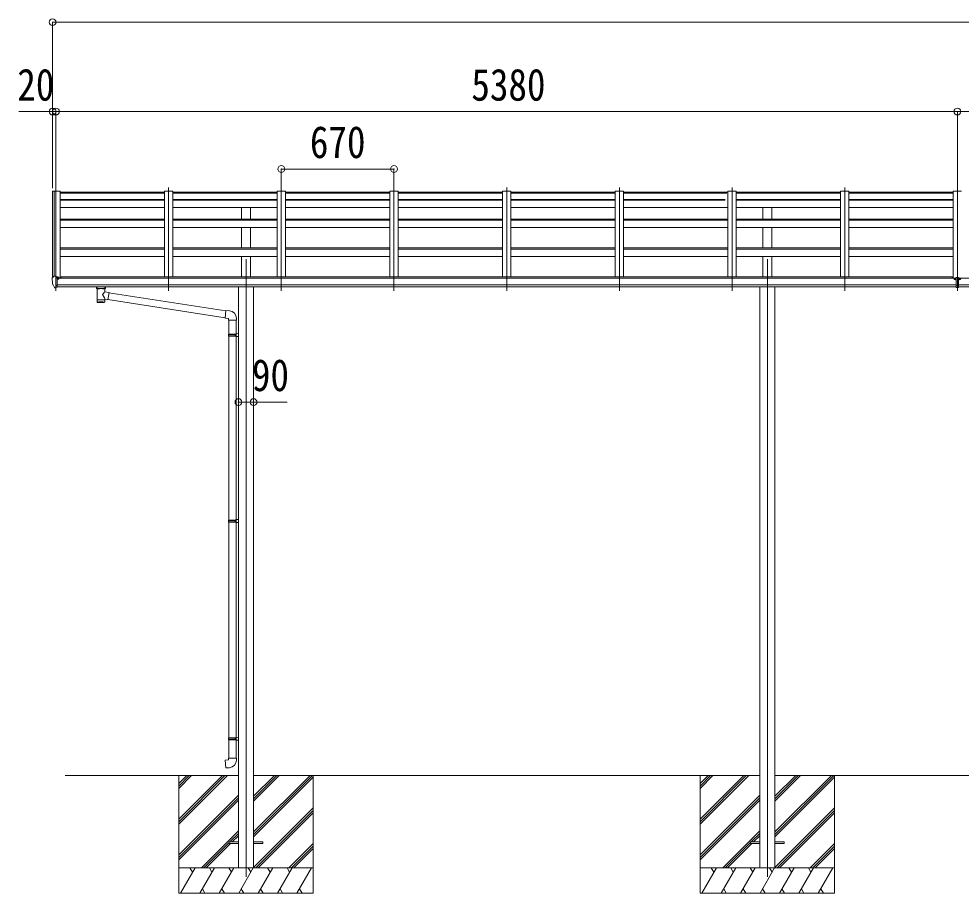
# Model space of a CAD drawing. Units: millimetres at full size, sheet at 1:40; some dimension numbers follow another scale. Extents: x -11181 to 11305, y -7804 to 7716.
# Drawn here: x -894 to 4709, y -4939 to 262 of the extents above; entities that cross this region are included whole.
import ezdxf
from ezdxf.enums import TextEntityAlignment as Align

# ---------------------------------------------------------------- set-up
doc = ezdxf.new("R2010")
doc.units = ezdxf.units.MM
doc.header["$LTSCALE"] = 40
doc.header["$PDMODE"] = 32
doc.header["$PDSIZE"] = 40
for name, color, linetype, lineweight in [('0-0_0', 7, 'Continuous', 9), ('0-1_本体', 4, 'Continuous', 9), ('0-2_部品', 7, 'Continuous', 9), ('0-4_TABLE1', 3, 'Continuous', 9), ('0-8_PARTS2', 2, 'Continuous', 9), ('0-A_寸法', 6, 'Continuous', 9)]:
    doc.layers.add(name, color=color, linetype=linetype, lineweight=lineweight)
doc.styles.add('ＭＳ ゴシック', font='')
doc.styles.get('ＭＳ ゴシック').set_extended_font_data('MS Gothic')

msp = doc.modelspace()

# ---------------------------------------------------------------- linework, layer by layer
at = {"layer": '0-0_0'}
for p, q in [((-619.47, -4239), (411.33, -4239)), ((56.53, -4239), (56.53, -4938.99)), ((56.53, -4499.72), (317.26, -4239)), ((56.53, -4513.86), (331.4, -4239)), ((56.53, -4528.01), (345.55, -4239)), ((56.53, -4315.88), (133.41, -4239)), ((56.53, -4301.73), (119.27, -4239)), ((56.53, -4287.59), (105.13, -4239)), ((501.73, -4575.02), (837.76, -4239)), ((501.73, -4589.16), (851.9, -4239)), ((501.73, -4391.18), (653.91, -4239)), ((501.73, -4377.03), (639.77, -4239)), ((501.73, -4362.89), (625.63, -4239)), ((501.73, -4239), (3511.33, -4239)), ((501.73, -4603.31), (856.53, -4248.51)), ((856.53, -4239), (856.53, -4938.99)), ((3156.53, -4287.59), (3205.13, -4239)), ((3156.53, -4301.73), (3219.27, -4239)), ((3156.53, -4315.88), (3233.41, -4239)), ((3156.53, -4528.01), (3445.55, -4239)), ((3156.53, -4513.86), (3431.4, -4239)), ((3156.53, -4499.72), (3417.26, -4239)), ((3156.53, -4239), (3156.53, -4938.99)), ((3601.73, -4362.89), (3725.63, -4239)), ((3601.73, -4377.03), (3739.77, -4239)), ((3601.73, -4391.18), (3753.91, -4239)), ((3601.73, -4589.16), (3951.9, -4239)), ((3601.73, -4575.02), (3937.76, -4239)), ((3601.73, -4239), (5771.33, -4239)), ((3601.73, -4603.31), (3956.53, -4248.51)), ((3956.53, -4239), (3956.53, -4938.99)), ((56.53, -4711.85), (411.33, -4357.06)), ((3156.53, -4711.85), (3511.33, -4357.06)), ((56.53, -4726), (411.33, -4371.2)), ((56.53, -4740.14), (411.33, -4385.34)), ((3156.53, -4726), (3511.33, -4371.2)), ((3156.53, -4740.14), (3511.33, -4385.34)), ((501.73, -4787.15), (856.53, -4432.36)), ((514.03, -4789), (856.53, -4446.5)), ((528.18, -4789), (856.53, -4460.64)), ((3601.73, -4787.15), (3956.53, -4432.36)), ((3614.03, -4789), (3956.53, -4446.5)), ((3628.18, -4789), (3956.53, -4460.64)), ((191.52, -4789), (411.33, -4569.19)), ((360.18, -4634.49), (411.33, -4583.33)), ((3291.52, -4789), (3511.33, -4569.19)), ((3460.18, -4634.49), (3511.33, -4583.33)), ((205.67, -4789), (356.53, -4638.13)), ((219.81, -4789), (365.32, -4643.49)), ((374.32, -4634.49), (411.33, -4597.47)), ((712.02, -4789), (856.53, -4644.49)), ((3305.67, -4789), (3456.53, -4638.13)), ((3319.81, -4789), (3465.32, -4643.49)), ((3474.32, -4634.49), (3511.33, -4597.47)), ((3812.02, -4789), (3956.53, -4644.49)), ((726.17, -4789), (856.53, -4658.63)), ((740.31, -4789), (856.53, -4672.77)), ((3826.17, -4789), (3956.53, -4658.63)), ((3840.31, -4789), (3956.53, -4672.77)), ((856.53, -4789), (56.53, -4789)), ((66.82, -4938.99), (153.42, -4789)), ((138.42, -4814.98), (123.42, -4788.99)), ((182.29, -4938.99), (268.89, -4789)), ((253.89, -4814.98), (238.89, -4789)), ((297.76, -4939), (384.36, -4789)), ((369.36, -4814.98), (354.36, -4789)), ((413.23, -4939), (499.83, -4789)), ((484.83, -4814.98), (469.83, -4788.99)), ((528.7, -4939), (615.3, -4789)), ((600.3, -4814.98), (585.3, -4789)), ((644.17, -4939), (730.77, -4789)), ((700.77, -4789), (715.77, -4814.98)), ((759.64, -4939), (846.25, -4789)), ((3956.53, -4789), (3156.53, -4789)), ((3166.82, -4938.99), (3253.42, -4789)), ((3238.42, -4814.98), (3223.42, -4788.99)), ((3282.29, -4938.99), (3368.89, -4789)), ((3353.89, -4814.98), (3338.89, -4789)), ((3397.76, -4939), (3484.36, -4789)), ((3469.36, -4814.98), (3454.36, -4789)), ((3513.23, -4939), (3599.83, -4789)), ((3584.83, -4814.98), (3569.83, -4788.99)), ((3628.7, -4939), (3715.3, -4789)), ((3700.3, -4814.98), (3685.3, -4789)), ((3744.17, -4939), (3830.77, -4789)), ((3800.77, -4789), (3815.77, -4814.98)), ((3859.64, -4939), (3946.25, -4789)), ((197.29, -4913.02), (212.29, -4938.99)), ((312.76, -4913.01), (327.76, -4939)), ((428.23, -4913.02), (443.23, -4939)), ((543.7, -4913.02), (558.7, -4939)), ((659.17, -4913.02), (674.17, -4939)), ((774.64, -4913.02), (789.64, -4939)), ((3297.29, -4913.02), (3312.29, -4938.99)), ((3412.76, -4913.01), (3427.76, -4939)), ((3528.23, -4913.02), (3543.23, -4939)), ((3643.7, -4913.02), (3658.7, -4939)), ((3759.17, -4913.02), (3774.17, -4939)), ((3874.64, -4913.02), (3889.64, -4939)), ((56.53, -4938.99), (856.53, -4938.99)), ((3156.53, -4938.99), (3956.53, -4938.99))]:
    msp.add_line(p, q, dxfattribs=at)
at = {"layer": '0-1_本体'}
for p, q in [((-693.46, -764.06), (-693.47, -1276.15)), ((-692.52, -763.18), (-684.69, -762.77)), ((-684.47, -762.85), (-684.47, -1269.6)), ((-684.39, -762.96), (-683.77, -764.58)), ((-648.47, -762.76), (-648.47, -1279.79)), ((-28.47, -768.85), (-648.47, -768.85)), ((-648.47, -775.76), (-28.47, -775.76)), ((-28.47, -762.76), (-28.47, -1269.38)), ((21.53, -762.76), (-28.47, -762.76)), ((21.53, -762.76), (21.53, -1269.38)), ((641.53, -768.85), (21.53, -768.85)), ((21.53, -775.76), (641.53, -775.76)), ((641.53, -762.76), (641.53, -1269.38)), ((691.53, -762.76), (641.53, -762.76)), ((691.53, -762.76), (691.53, -1269.38)), ((1311.53, -768.85), (691.53, -768.85)), ((691.53, -775.76), (1311.53, -775.76)), ((1311.53, -762.76), (1311.53, -1269.38)), ((1361.53, -762.76), (1311.53, -762.76)), ((1361.53, -762.76), (1361.53, -1269.38)), ((1981.53, -768.85), (1361.53, -768.85)), ((1361.53, -775.76), (1981.53, -775.76)), ((1981.53, -762.76), (1981.53, -1269.38)), ((2031.53, -762.76), (1981.53, -762.76)), ((2031.53, -762.76), (2031.53, -1269.38)), ((2651.53, -768.85), (2031.53, -768.85)), ((2031.53, -775.76), (2651.53, -775.76)), ((2651.53, -762.76), (2651.53, -1269.38)), ((2701.53, -762.76), (2651.53, -762.76)), ((2701.53, -762.76), (2701.53, -1269.38)), ((3321.53, -768.85), (2701.53, -768.85)), ((2701.53, -775.76), (3316.35, -775.76)), ((3321.53, -762.76), (3321.53, -1269.38)), ((3371.53, -762.76), (3321.53, -762.76)), ((3371.53, -762.76), (3371.53, -1269.38)), ((3991.53, -768.85), (3371.53, -768.85)), ((3371.53, -775.76), (3991.53, -775.76)), ((3991.53, -762.76), (3991.53, -1269.38)), ((4041.53, -762.76), (3991.53, -762.76)), ((4041.53, -762.76), (4041.53, -1269.38)), ((4661.53, -768.85), (4041.53, -768.85)), ((4041.53, -775.76), (4661.53, -775.76)), ((4661.53, -762.76), (4661.53, -1279.79)), ((4696.83, -762.76), (4661.53, -762.76)), ((4676.23, -762.76), (4711.53, -762.76)), ((-648.47, -813.55), (-28.47, -813.55)), ((-648.47, -816.66), (-28.47, -816.66)), ((21.53, -813.55), (641.53, -813.55)), ((21.53, -816.66), (641.53, -816.66)), ((691.53, -813.55), (1311.53, -813.55)), ((691.53, -816.66), (1311.53, -816.66)), ((1361.53, -813.55), (1981.53, -813.55)), ((1361.53, -816.66), (1981.53, -816.66)), ((2031.53, -813.55), (2651.53, -813.55)), ((2031.53, -816.66), (2651.53, -816.66)), ((2701.53, -813.55), (3306.35, -813.55)), ((2701.53, -816.66), (3306.35, -816.66)), ((3371.53, -813.55), (3991.53, -813.55)), ((3371.53, -816.66), (3991.53, -816.66)), ((4041.53, -813.55), (4661.53, -813.55)), ((4041.53, -816.66), (4661.53, -816.66)), ((-648.47, -861.31), (-28.47, -861.31)), ((21.53, -861.31), (641.53, -861.31)), ((429.03, -928.22), (429.03, -861.31)), ((484.03, -928.22), (484.03, -861.31)), ((691.53, -861.31), (1311.53, -861.31)), ((1361.53, -861.31), (1981.53, -861.31)), ((2031.53, -861.31), (2651.53, -861.31)), ((2701.53, -861.31), (3321.53, -861.31)), ((3371.53, -861.31), (3991.53, -861.31)), ((3529.03, -928.22), (3529.03, -861.31)), ((3584.03, -928.22), (3584.03, -861.31)), ((4041.53, -861.31), (4661.53, -861.31)), ((-648.47, -929.56), (-28.47, -929.56)), ((-648.47, -935.76), (-28.47, -935.76)), ((21.53, -929.56), (641.53, -929.56)), ((21.53, -935.76), (641.53, -935.76)), ((691.53, -929.56), (1311.53, -929.56)), ((691.53, -935.76), (1311.53, -935.76)), ((1361.53, -929.56), (1981.53, -929.56)), ((1361.53, -935.76), (1981.53, -935.76)), ((2031.53, -929.56), (2651.53, -929.56)), ((2031.53, -935.76), (2651.53, -935.76)), ((2701.53, -929.56), (3321.53, -929.56)), ((2701.53, -935.76), (3321.53, -935.76)), ((3371.53, -929.56), (3991.53, -929.56)), ((3371.53, -935.76), (3991.53, -935.76)), ((4041.53, -929.56), (4661.53, -929.56)), ((4041.53, -935.76), (4661.53, -935.76)), ((-648.47, -979.57), (-28.47, -979.57)), ((21.53, -979.57), (641.53, -979.57)), ((429.03, -1101.11), (429.03, -979.57)), ((484.03, -1101.11), (484.03, -979.57)), ((691.53, -979.57), (1311.53, -979.57)), ((1361.53, -979.57), (1981.53, -979.57)), ((2031.53, -979.57), (2651.53, -979.57)), ((2701.53, -979.57), (3321.53, -979.57)), ((3371.53, -979.57), (3991.53, -979.57)), ((3529.03, -1101.11), (3529.03, -979.57)), ((3584.03, -1101.11), (3584.03, -979.57)), ((4041.53, -979.57), (4661.53, -979.57)), ((-648.47, -1101.11), (-28.47, -1101.11)), ((-648.47, -1108.12), (-28.47, -1108.12)), ((21.53, -1101.11), (641.53, -1101.11)), ((21.53, -1108.12), (641.53, -1108.12)), ((691.53, -1101.11), (1311.53, -1101.11)), ((691.53, -1108.12), (1311.53, -1108.12)), ((1361.53, -1101.11), (1981.53, -1101.11)), ((1361.53, -1108.12), (1981.53, -1108.12)), ((2031.53, -1101.11), (2651.53, -1101.11)), ((2031.53, -1108.12), (2651.53, -1108.12)), ((2701.53, -1101.11), (3321.53, -1101.11)), ((2701.53, -1108.12), (3321.53, -1108.12)), ((3371.53, -1101.11), (3991.53, -1101.11)), ((3371.53, -1108.12), (3991.53, -1108.12)), ((4041.53, -1101.11), (4661.53, -1101.11)), ((4041.53, -1108.12), (4661.53, -1108.12)), ((-648.47, -1151.67), (-28.47, -1151.67)), ((21.53, -1151.67), (641.53, -1151.67)), ((429.03, -1273.08), (429.03, -1151.67)), ((484.03, -1273.08), (484.03, -1151.67)), ((691.53, -1151.67), (1311.53, -1151.67)), ((1361.53, -1151.67), (1981.53, -1151.67)), ((2031.53, -1151.67), (2651.53, -1151.67)), ((2701.53, -1151.67), (3321.53, -1151.67)), ((3371.53, -1151.67), (3991.53, -1151.67)), ((3529.03, -1273.08), (3529.03, -1151.67)), ((3584.03, -1273.08), (3584.03, -1151.67)), ((4041.53, -1151.67), (4661.53, -1151.67)), ((4680.03, -1279.79), (-666.97, -1279.79)), ((-643.47, -1279.79), (-643.47, -1273.08)), ((4656.53, -1273.08), (-643.47, -1273.08)), ((4656.53, -1279.79), (4656.53, -1273.08)), ((4693.03, -1279.79), (10040.03, -1279.79)), ((-666.97, -1321.01), (4680.03, -1321.01)), ((4680.03, -1332.86), (-666.97, -1332.78)), ((411.33, -1332.94), (411.33, -4789.02)), ((501.73, -1332.94), (501.73, -4789.02)), ((3511.33, -1332.94), (3511.33, -4789.02)), ((3601.73, -1332.94), (3601.73, -4789.02)), ((10040.03, -1321.01), (4693.03, -1321.01)), ((4693.03, -1332.86), (10040.03, -1332.78))]:
    msp.add_line(p, q, dxfattribs=at)
msp.add_lwpolyline([(-683.77, -1269.6), (-683.77, -762.76), (-648.47, -762.76)], dxfattribs=at)
msp.add_circle((-659.49, -1284.52), 3, dxfattribs=at)
for centre, radius, start, end in [((-692.47, -764.18), 1, 93, 173.32986), ((-684.67, -763.07), 0.301, 21.06327, 92.86679)]:
    msp.add_arc(centre, radius, start, end, dxfattribs=at)
at = {"layer": '0-2_部品'}
for p, q in [((-695.67, -1278.97), (-695.67, -1279.59)), ((-688.76, -1270.16), (-692.82, -1275.97)), ((-673.67, -1338.09), (-673.67, -1269.59)), ((-672.17, -1270.51), (-673.67, -1270.51)), ((-667.17, -1279.33), (-673.67, -1278.93)), ((-672.17, -1270.51), (-672.17, -1276.68)), ((-662.49, -1272.01), (-672.17, -1271.29)), ((-672.17, -1274.28), (-658.17, -1274.34)), ((-662.69, -1284.51), (-662.17, -1284.51)), ((-662.17, -1284.51), (-661.87, -1284.51)), ((-661.67, -1274.32), (-661.67, -1272.43)), ((-657.17, -1275.44), (-657.17, -1279.78)), ((-681.29, -1336.28), (-691.04, -1320.9)), ((-675.17, -1338), (-678.88, -1337.78)), ((-675.17, -1338), (-673.67, -1338.09)), ((-673.67, -1335.9), (-673.17, -1335.9)), ((-673.17, -1335.9), (-672.67, -1334.9)), ((-667.17, -1334.9), (-672.67, -1334.9)), ((-433.17, -1339.1), (-433.17, -1332.98)), ((-429.07, -1343.6), (-429.09, -1423.89)), ((-383.27, -1361.17), (-383.27, -1343.59)), ((-379.17, -1339.1), (-379.17, -1332.98)), ((-358.05, -1365.08), (-383.27, -1361.17)), ((-358.05, -1365.08), (-365.07, -1410.34)), ((337.06, -1474.98), (-358.36, -1367.1)), ((-383.25, -1423.89), (-383.27, -1407.26)), ((-383.27, -1407.52), (-365.07, -1410.34)), ((333.39, -1516.91), (-364.8, -1408.6)), ((358.05, -1475.04), (337.22, -1473.22)), ((353.13, -1530.79), (399.13, -1530.79)), ((355.13, -1530.79), (355.13, -1613.45)), ((397.13, -1530.79), (397.13, -1610.89)), ((399.13, -1530.79), (399.13, -1519.87)), ((353.13, -1615.45), (354.13, -1613.45)), ((353.13, -1615.45), (397.13, -1615.45)), ((353.13, -1615.45), (353.13, -1623.45)), ((353.13, -1623.45), (397.13, -1623.45)), ((353.13, -1623.45), (354.13, -1625.45)), ((354.13, -1613.45), (397.13, -1613.45)), ((392.66, -1615.45), (392.23, -1613.45)), ((395.13, -1610.95), (411.13, -1610.48)), ((395.13, -1612.95), (395.13, -1610.95)), ((395.13, -1612.95), (397.13, -1612.95)), ((411.13, -1610.48), (411.13, -1628.42)), ((354.13, -1625.45), (397.13, -1625.45)), ((355.13, -1625.45), (355.13, -2719.63)), ((395.13, -1627.95), (395.13, -1625.95)), ((395.13, -1627.95), (411.13, -1628.42)), ((397.13, -1628), (397.13, -2717.07)), ((353.13, -2721.63), (354.13, -2719.63)), ((353.13, -2721.63), (397.13, -2721.63)), ((353.13, -2721.63), (353.13, -2729.63)), ((353.13, -2729.63), (397.13, -2729.63)), ((353.13, -2729.63), (354.13, -2731.63)), ((354.13, -2719.63), (397.13, -2719.63)), ((354.13, -2731.63), (397.13, -2731.63)), ((355.13, -2731.63), (355.13, -4014.79)), ((392.66, -2721.63), (392.23, -2719.63)), ((395.13, -2717.13), (411.13, -2716.66)), ((395.13, -2719.13), (395.13, -2717.13)), ((395.13, -2719.13), (397.13, -2719.13)), ((395.13, -2734.13), (395.13, -2732.13)), ((395.13, -2734.13), (411.13, -2734.6)), ((397.13, -2734.19), (397.13, -4012.23)), ((411.13, -2716.66), (411.13, -2734.6)), ((353.13, -4016.79), (354.13, -4014.79)), ((353.13, -4016.79), (397.13, -4016.79)), ((353.13, -4016.79), (353.13, -4024.79)), ((353.13, -4024.79), (397.13, -4024.79)), ((353.13, -4024.79), (354.13, -4026.79)), ((354.13, -4014.79), (397.13, -4014.79)), ((354.13, -4026.79), (397.13, -4026.79)), ((355.13, -4026.79), (355.13, -4136.79)), ((392.66, -4016.79), (392.23, -4014.79)), ((395.13, -4012.29), (411.13, -4011.82)), ((395.13, -4014.29), (395.13, -4012.29)), ((395.13, -4014.29), (397.13, -4014.29)), ((395.13, -4029.29), (395.13, -4027.29)), ((395.13, -4029.29), (411.13, -4029.76)), ((397.13, -4029.35), (397.13, -4136.79)), ((411.13, -4011.82), (411.13, -4029.76)), ((353.13, -4136.79), (399.13, -4136.79)), ((353.13, -4146.79), (353.13, -4136.79)), ((399.13, -4136.79), (399.13, -4147.71))]:
    msp.add_line(p, q, dxfattribs=at)
at = {"layer": '0-2_部品', "color": 4}
for p, q in [((356.33, -4634.49), (356.33, -4643.49)), ((356.33, -4634.49), (411.33, -4634.49)), ((356.33, -4643.49), (411.33, -4643.49)), ((501.33, -4634.49), (556.33, -4634.49)), ((501.33, -4643.49), (556.33, -4643.49)), ((556.33, -4634.49), (556.33, -4643.49)), ((3456.33, -4634.49), (3456.33, -4643.49)), ((3456.33, -4634.49), (3511.33, -4634.49)), ((3456.33, -4643.49), (3511.33, -4643.49)), ((3601.33, -4634.49), (3656.33, -4634.49)), ((3601.33, -4643.49), (3656.33, -4643.49)), ((3656.33, -4634.49), (3656.33, -4643.49))]:
    msp.add_line(p, q, dxfattribs=at)
at = {"layer": '0-2_部品'}
for points in [[(-673.67, -1269.59), (-685.67, -1269.59), (-688, -1269.74)], [(-667.17, -1334.9), (-667.17, -1276.68), (-672.17, -1276.68)], [(-662.49, -1272.01), (-662.33, -1272.03), (-662.17, -1272.06), (-662.02, -1272.1), (-661.9, -1272.15), (-661.8, -1272.21), (-661.73, -1272.28), (-661.68, -1272.35), (-661.67, -1272.43)], [(-661.87, -1283.32), (-661.87, -1284.51), (-657.17, -1284.51)], [(-657.17, -1282.89), (-657.17, -1284.51), (-656.69, -1284.51)], [(-673.67, -1324.21), (-670.51, -1323.8), (-667.17, -1323.37)], [(-433.13, -1339.16), (-433.16, -1338.8), (-432.91, -1337.84), (-432.39, -1336.96), (-431.58, -1336.12), (-430.47, -1335.32), (-429.07, -1334.6)], [(-433.13, -1339.04), (-433.16, -1339.4), (-432.91, -1340.36), (-432.39, -1341.24), (-431.58, -1342.08), (-430.47, -1342.88), (-429.07, -1343.6)], [(-383.27, -1334.61), (-383.04, -1334.7), (-381.68, -1335.44), (-380.57, -1336.29), (-379.81, -1337.15), (-379.35, -1338.05), (-379.18, -1338.94)], [(-383.27, -1343.59), (-383.04, -1343.5), (-381.68, -1342.76), (-380.57, -1341.91), (-379.81, -1341.05), (-379.35, -1340.15), (-379.18, -1339.26)], [(337.22, -1473.22), (333.21, -1519.04), (353.13, -1520.79), (353.13, -1530.79)], [(392.66, -1615.45), (392.66, -1623.45), (392.23, -1625.45)], [(395.13, -1625.95), (397.13, -1625.95), (397.13, -1612.95)], [(392.66, -2721.63), (392.66, -2729.63), (392.23, -2731.63)], [(395.13, -2732.13), (397.13, -2732.13), (397.13, -2719.13)], [(392.66, -4016.79), (392.66, -4024.79), (392.23, -4026.79)], [(395.13, -4027.29), (397.13, -4027.29), (397.13, -4014.29)], [(358.05, -4192.54), (337.22, -4194.36), (333.21, -4148.54), (353.13, -4146.79)]]:
    msp.add_lwpolyline(points, dxfattribs=at)
for centre, radius, start, end in [((-692.67, -1278.97), 3, 93, 180), ((-503.18, -1279.59), 192.49, 180.0008, 192.1233), ((-687.94, -1270.74), 1, 93.5, 145), ((-659.67, -1284.51), 2.5, 151.64236, 180), ((-659.67, -1284.51), 2.5, 0, 151.64236), ((-688.44, -1319.4), 3, 191.83348, 210), ((-678.69, -1334.78), 3, 210, 266.5), ((-416.1, -1384.32), 51.38, 92.46126, 104.61963), ((-396.21, -1384.32), 51.38, 75.38037, 87.53874), ((354.13, -1519.87), 45, 0, 85), ((354.13, -4147.71), 45, 275, 0)]:
    msp.add_arc(centre, radius, start, end, dxfattribs=at)
for centre, major_axis, ratio, start_param, end_param in [((-658.17, -1275.44), (-0.02, 1.1), 0.906239, 4.6917496, 6.2625459), ((-406.17, -1344.79), (-22.91, -0.42), 0.072511, 4.711586, 6.2823824), ((-406.15, -1343.16), (-22.91, -0.42), 0.072511, 4.711586, 6.2823824), ((-406.19, -1343.17), (22.92, -0.42), 0.07247, 0.0008089, 1.5716053), ((-406.19, -1344.79), (22.92, -0.42), 0.07247, 0.0008089, 1.5716053), ((-395.17, -1339.1), (16, 0), 0.361356, 0, 0.0194874), ((-395.17, -1339.1), (16, 0), 0.361356, 6.2636979, 6.2831853), ((-406.17, -1380.72), (-22.81, 26.62), 0.234429, 3.1563334, 4.5976381), ((-403.62, -1383.37), (20.32, 22.25), 0.045535, 4.9756507, 6.2441899), ((-406.17, -1423.89), (22.92, 0), 0.101955, 6.2829723, 9.4248207), ((-406.17, -1423.89), (22.92, 0), 0.101955, 3.1415499, 6.2833984), ((-406.17, -1411.45), (22.91, 0), 0.122865, 6.2831853, 9.424778)]:
    msp.add_ellipse(centre, major_axis=major_axis, ratio=ratio, start_param=start_param, end_param=end_param, dxfattribs=at)
at = {"layer": '0-4_TABLE1'}
for p, q in [((4672.06, -1285), (4672.06, -1286.65)), ((4672.06, -1285.9), (4673.06, -1285.9)), ((4673.06, -1286.65), (4673.06, -1285)), ((4674.06, -1285.75), (4675.06, -1285.75)), ((4680.03, -1277.32), (4680.03, -1336.18)), ((4699.01, -1285.75), (4698.01, -1285.75)), ((4700.01, -1285), (4700.01, -1286.65)), ((4700.01, -1285.9), (4701.01, -1285.9)), ((4701.01, -1286.65), (4701.01, -1285)), ((4680.03, -1323.02), (4693.03, -1323.02))]:
    msp.add_line(p, q, dxfattribs=at)
for points in [[(4671.06, -1284.85), (4670.06, -1284.85), (4670.06, -1285.75), (4671.06, -1285.75)], [(4673.06, -1283.95), (4673.06, -1283.05), (4672.06, -1283.05), (4672.06, -1283.95)], [(4672.06, -1286.65), (4672.06, -1287.55), (4673.06, -1287.55), (4673.06, -1286.65)], [(4675.06, -1285.75), (4675.06, -1284.85), (4674.06, -1284.85)], [(4680.03, -1277.32), (4693.03, -1277.32), (4693.03, -1336.18), (4680.03, -1336.18)], [(4698.01, -1285.75), (4698.01, -1284.85), (4699.01, -1284.85)], [(4700.01, -1283.95), (4700.01, -1283.05), (4701.01, -1283.05), (4701.01, -1283.95)], [(4701.01, -1286.65), (4701.01, -1287.55), (4700.01, -1287.55), (4700.01, -1286.65)], [(4702.01, -1284.85), (4703.01, -1284.85), (4703.01, -1285.75), (4702.01, -1285.75)]]:
    msp.add_lwpolyline(points, dxfattribs=at)
for centre, major_axis in [((4672.56, -1285), (5.9, 0)), ((4700.51, -1285), (-5.9, 0))]:
    msp.add_ellipse(centre, major_axis=major_axis, ratio=0.9, dxfattribs=at)
for centre, major_axis, start_param, end_param in [((4672.56, -1285.3), (5.9, 0), 6.2831853, 9.424778), ((4671.06, -1283.95), (-1, 0), 1.5707963, 3.1415927), ((4671.06, -1286.65), (1, 0), 6.2831853, 7.8539816), ((4671.06, -1285), (1, 0), 6.2831853, 6.9023328), ((4674.06, -1283.95), (1, 0), 3.1415927, 4.712389), ((4674.06, -1285), (-1, 0), 5.6640378, 6.2831853), ((4674.06, -1286.65), (-1, 0), 4.712389, 6.2831853), ((4700.51, -1285.3), (-5.9, 0), 3.1415927, 6.2831853), ((4699.01, -1283.95), (-1, 0), 1.5707963, 3.1415927), ((4699.01, -1286.65), (1, 0), 6.2831853, 7.8539816), ((4699.01, -1285), (1, 0), 6.2831853, 6.9023328), ((4702.01, -1283.95), (1, 0), 3.1415927, 4.712389), ((4702.01, -1285), (-1, 0), 5.6640378, 6.2831853), ((4702.01, -1286.65), (-1, 0), 4.712389, 6.2831853)]:
    msp.add_ellipse(centre, major_axis=major_axis, ratio=0.9, start_param=start_param, end_param=end_param, dxfattribs=at)
at = {"layer": '0-8_PARTS2'}
for p, q in [((-673.47, -742.02), (-673.47, -1356.2)), ((-3.47, -742.02), (-3.47, -1356.2)), ((666.53, -742.02), (666.53, -1356.2)), ((1336.53, -742.02), (1336.53, -1356.2)), ((2006.53, -742.02), (2006.53, -1356.2)), ((2676.53, -742.02), (2676.53, -1356.2)), ((3346.53, -742.02), (3346.53, -1356.2)), ((4016.53, -742.02), (4016.53, -1356.2)), ((4686.53, -742.02), (4686.53, -1356.2)), ((4686.53, -742.02), (4686.53, -1356.2)), ((456.53, -1167.4), (456.53, -4842.63)), ((3556.53, -1167.4), (3556.53, -4842.63))]:
    msp.add_line(p, q, dxfattribs=at)
at = {"layer": '0-A_寸法'}
for p, q in [((-693.46, 241.89), (-693.46, -289.98)), ((-693.46, 241.89), (10066.53, 241.89)), ((-693.46, -289.98), (-893.46, -289.98)), ((-693.46, -289.98), (-693.46, -745.55)), ((-673.46, -289.98), (-693.46, -289.98)), ((-673.46, -289.98), (-673.46, -745.55)), ((-673.46, -289.98), (4706.53, -289.98)), ((-673.46, -289.98), (-673.46, -745.55)), ((10046.53, -289.98), (4666.54, -289.98)), ((4686.53, -289.98), (4686.53, -745.55)), ((666.53, -631.42), (666.53, -749.03)), ((666.53, -631.42), (1336.53, -631.42)), ((1336.53, -631.42), (1336.53, -749.03)), ((411.33, -2017.74), (501.73, -2017.74)), ((501.73, -2017.74), (701.73, -2017.74))]:
    msp.add_line(p, q, dxfattribs=at)
for p in [(-693.46, 241.89), (-693.46, -289.98), (-673.46, -289.98), (4686.53, -289.98), (666.53, -631.42), (1336.53, -631.42), (411.33, -2017.74), (501.73, -2017.74)]:
    msp.add_point(p, dxfattribs=at)

# ---------------------------------------------------------------- texts
at = {"layer": '0-A_寸法', "color": 7, "style": 'ＭＳ ゴシック', "width": 0.85}
for s, p in [('20', (-903.46, -281.98)), ('5380', (1796.53, -281.98)), ('670', (836.53, -623.42)), ('90', (491.73, -2009.74))]:
    msp.add_text(s, height=190.6, dxfattribs=at).set_placement(p, align=Align.BOTTOM_LEFT)

doc.saveas('drawing.dxf')
